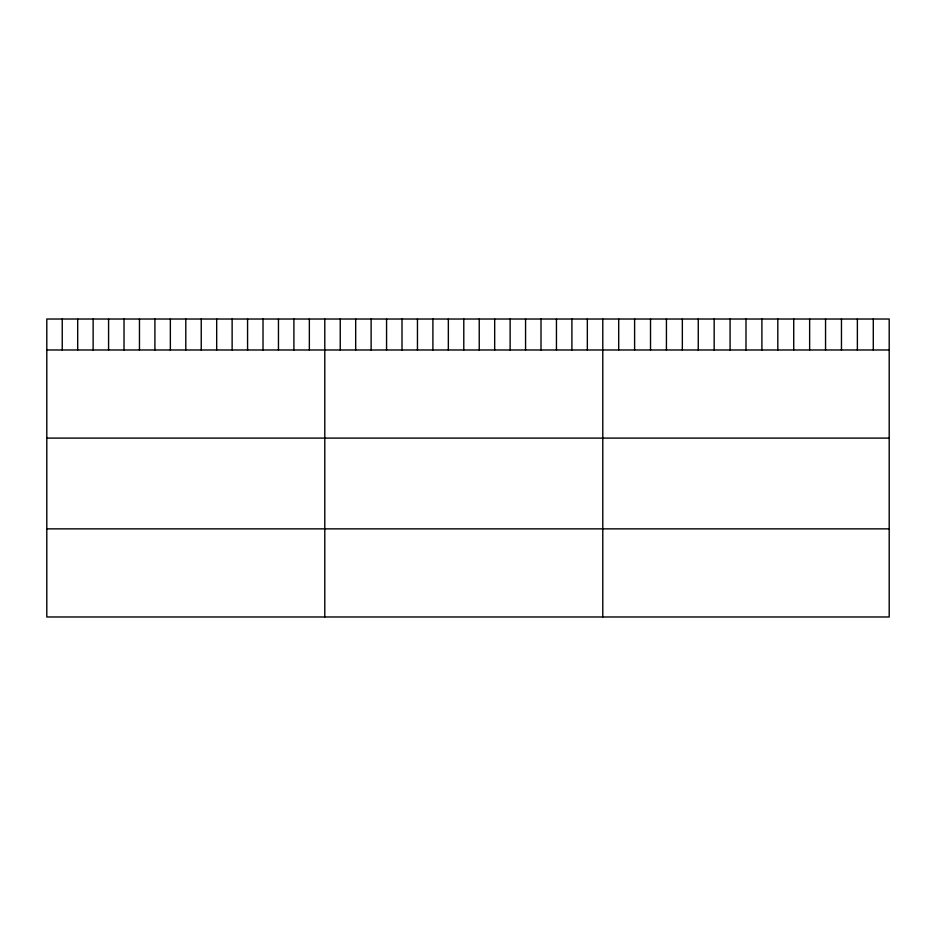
<?xml version="1.0" encoding="UTF-8"?>
<svg xmlns="http://www.w3.org/2000/svg" width="936" height="936" viewBox="0 0 936 936"><rect width="100%" height="100%" fill="white"/><g stroke="black" fill="none" stroke-linecap="round" stroke-linejoin="round"><path stroke-width="1.4" d="M889.2 349.982L889.2 616.976L46.8 616.976L46.8 319.024L889.2 319.024L889.2 349.982L46.8 349.982M46.8 438.095L889.2 438.095M46.8 528.863L889.2 528.863M873.288 319.024L873.288 349.982M857.376 319.024L857.376 349.982M841.464 319.024L841.464 349.982M825.552 319.024L825.552 349.982M809.64 319.024L809.64 349.982M793.728 319.024L793.728 349.982M777.816 319.024L777.816 349.982M761.904 319.024L761.904 349.982M745.992 319.024L745.992 349.982M730.08 319.024L730.08 349.982M714.168 319.024L714.168 349.982M698.256 319.024L698.256 349.982M682.344 319.024L682.344 349.982M666.432 319.024L666.432 349.982M650.52 319.024L650.52 349.982M634.608 319.024L634.608 349.982M618.696 319.024L618.696 349.982M602.784 319.024L602.784 616.976M587.34 319.024L587.34 349.982M571.896 319.024L571.896 349.982M556.452 319.024L556.452 349.982M541.008 319.024L541.008 349.982M525.564 319.024L525.564 349.982M510.12 319.024L510.12 349.982M494.676 319.024L494.676 349.982M479.232 319.024L479.232 349.982M463.788 319.024L463.788 349.982M448.344 319.024L448.344 349.982M432.9 319.024L432.9 349.982M417.456 319.024L417.456 349.982M402.012 319.024L402.012 349.982M386.568 319.024L386.568 349.982M371.124 319.024L371.124 349.982M355.68 319.024L355.68 349.982M340.236 319.024L340.236 349.982M324.792 319.024L324.792 616.976M309.348 319.024L309.348 349.982M293.904 319.024L293.904 349.982M278.46 319.024L278.46 349.982M263.016 319.024L263.016 349.982M247.572 319.024L247.572 349.982M232.128 319.024L232.128 349.982M216.684 319.024L216.684 349.982M201.24 319.024L201.24 349.982M185.796 319.024L185.796 349.982M170.352 319.024L170.352 349.982M154.908 319.024L154.908 349.982M139.464 319.024L139.464 349.982M124.02 319.024L124.02 349.982M108.576 319.024L108.576 349.982M93.132 319.024L93.132 349.982M77.688 319.024L77.688 349.982M62.244 319.024L62.244 349.982"/></g></svg>
